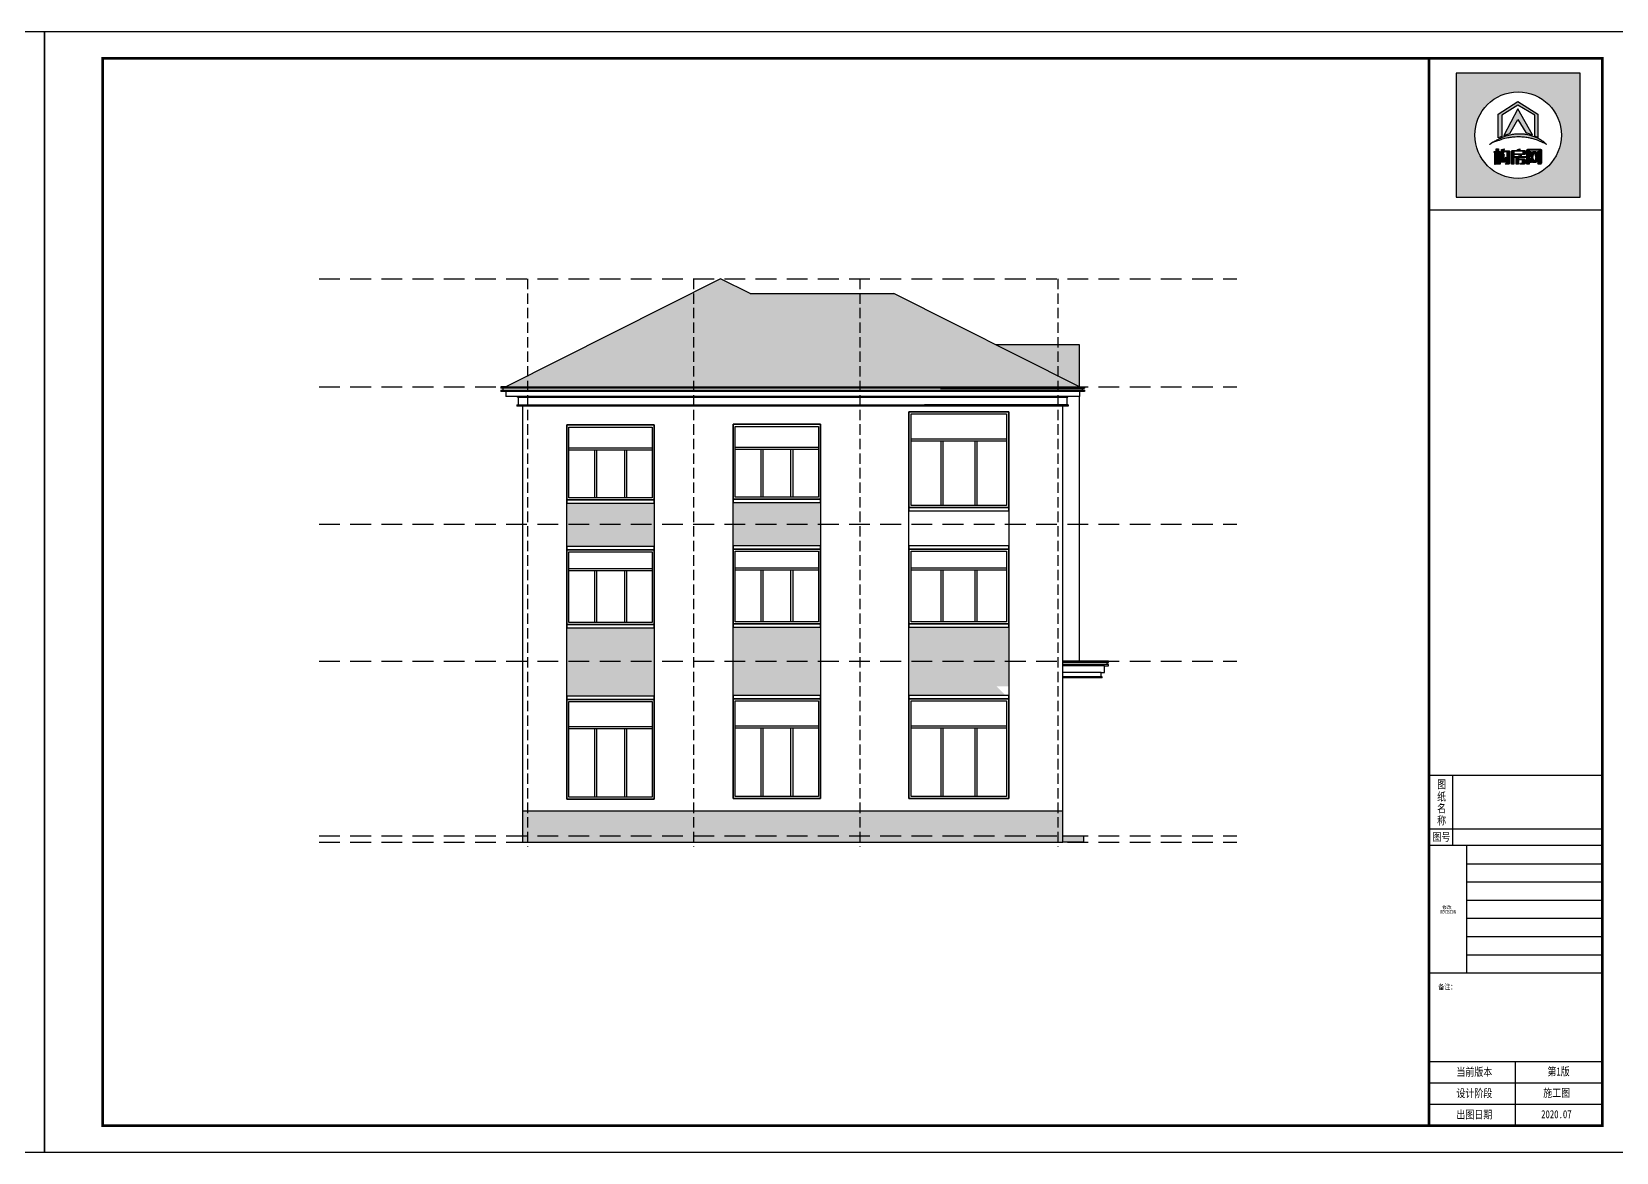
# Model space of a CAD drawing. Header units: millimetres. Extents: x -807114 to 146922, y -468455 to -61603.
# Drawn here: x -111581 to -73460, y -238672 to -211718 of the extents above; entities that cross this region are included whole.
import ezdxf
from ezdxf.enums import TextEntityAlignment as Align

# ---------------------------------------------------------------- set-up
doc = ezdxf.new("R2010")
doc.units = ezdxf.units.MM
doc.header["$LTSCALE"] = 1000
doc.linetypes.add('DASH', pattern=[0.35, 0.25, -0.1])
doc.linetypes.add('HIDDENX2', pattern=[0.75, 0.5, -0.25])
for name, color, linetype in [('PUB_TEXT', 3, 'Continuous'), ('PUB_TITLE', 4, 'Continuous'), ('建-轴', 1, 'Continuous')]:
    doc.layers.add(name, color=color, linetype=linetype)
doc.styles.add('ZDBOX', font='simsun.ttc', dxfattribs={"width": 0.7})
doc.styles.add('宋体', font='simsun.ttc', dxfattribs={"width": 0.8})

# ---------------------------------------------------------------- blocks, each defined once
blk = doc.blocks.new('sadasfafa')
h = blk.add_hatch(color=252)
h.dxf.hatch_style = 1
h.paths.add_polyline_path([(1853311, -2488040), (1853311, -2490368), (1855639, -2490368), (1855639, -2488040)])
h.paths.add_polyline_path([(1855286, -2489204, 1), (1853664, -2489204, 1)], flags=16)
edge = h.paths.add_edge_path(flags=0)
edge.add_spline(control_points=[(1853945, -2489376), (1853935, -2489385), (1854022, -2489327), (1854064, -2489324), (1854178, -2489280), (1854273, -2489257), (1854375, -2489242), (1854470, -2489236), (1854555, -2489239), (1854630, -2489250), (1854700, -2489259), (1854781, -2489280), (1854854, -2489303), (1854917, -2489335), (1854967, -2489354), (1854993, -2489368), (1855014, -2489382), (1854982, -2489354), (1854965, -2489332), (1854910, -2489297), (1854854, -2489260), (1854784, -2489234), (1854713, -2489206), (1854640, -2489189), (1854569, -2489179), (1854497, -2489176), (1854414, -2489178), (1854321, -2489198), (1854229, -2489222), (1854147, -2489257), (1854080, -2489292), (1854021, -2489325), (1853977, -2489352), (1853953, -2489369), (1853945, -2489376)], knot_values=[0, 0, 0, 0, 114.670179, 423.637006, 763.89867, 1083.683754, 1343.405239, 1688.07646, 1952.326814, 2113.699055, 2375.693807, 2595.188681, 2872.839541, 3068.155951, 3238.592156, 3348.056762, 3361.095167, 3431.805845, 3527.265261, 3733.200323, 3952.805082, 4160.23278, 4398.128766, 4650.488133, 4837.16968, 5050.428326, 5308.684497, 5588.159898, 5913.430939, 6163.12325, 6398.139207, 6601.625078, 6772.549769, 6871.149972, 6871.149972, 6871.149972, 6871.149972], degree=3, periodic=1)
h.paths.add_polyline_path([(1854530, -2489580), (1854534, -2489580), (1854534, -2489603), (1854618, -2489603), (1854618, -2489621), (1854481, -2489621), (1854481, -2489650), (1854589, -2489650), (1854599, -2489656), (1854606, -2489666), (1854606, -2489733), (1854600, -2489742), (1854590, -2489750), (1854506, -2489750), (1854514, -2489740), (1854518, -2489731), (1854552, -2489731), (1854558, -2489728), (1854560, -2489721), (1854560, -2489675), (1854558, -2489670), (1854553, -2489667), (1854481, -2489667), (1854481, -2489750), (1854436, -2489750), (1854436, -2489626), (1854433, -2489621), (1854406, -2489621), (1854406, -2489603), (1854488, -2489603), (1854488, -2489590)], flags=0)
h.paths.add_polyline_path([(1854486, -2489468), (1854506, -2489461), (1854506, -2489485), (1854510, -2489489), (1854601, -2489489), (1854609, -2489494), (1854615, -2489502), (1854615, -2489556), (1854607, -2489564), (1854599, -2489569), (1854401, -2489569), (1854394, -2489573), (1854394, -2489750), (1854349, -2489750), (1854349, -2489504), (1854355, -2489495), (1854367, -2489489), (1854462, -2489489), (1854462, -2489474)], flags=0)
h.paths.add_polyline_path([(1854394, -2489554), (1854394, -2489512), (1854404, -2489506), (1854562, -2489506), (1854570, -2489513), (1854570, -2489554)], flags=0)
h.paths.add_polyline_path([(1854214, -2489569), (1854203, -2489632), (1854193, -2489683), (1854194, -2489689), (1854218, -2489689), (1854220, -2489683), (1854214, -2489633), (1854254, -2489614), (1854263, -2489686), (1854263, -2489700), (1854255, -2489709), (1854159, -2489709), (1854150, -2489702), (1854148, -2489692), (1854173, -2489569)], flags=0)
h.paths.add_polyline_path([(1854187, -2489466), (1854213, -2489458), (1854207, -2489496), (1854296, -2489496), (1854305, -2489498), (1854312, -2489505), (1854314, -2489513), (1854314, -2489733), (1854310, -2489741), (1854301, -2489750), (1854231, -2489750), (1854238, -2489741), (1854243, -2489730), (1854261, -2489730), (1854268, -2489727), (1854270, -2489720), (1854270, -2489531), (1854270, -2489526), (1854267, -2489521), (1854260, -2489516), (1854202, -2489516), (1854201, -2489534), (1854196, -2489558), (1854150, -2489558), (1854159, -2489535), (1854165, -2489504), (1854167, -2489471)], flags=0)
h.paths.add_polyline_path([(1854140, -2489544), (1854140, -2489750), (1854114, -2489750), (1854114, -2489544)], flags=0)
h.paths.add_polyline_path([(1854056, -2489544), (1854053, -2489750), (1854031, -2489750), (1854031, -2489544)], flags=0)
h.paths.add_polyline_path([(1854107, -2489459), (1854107, -2489508), (1854139, -2489508), (1854139, -2489527), (1854107, -2489527), (1854107, -2489750), (1854062, -2489750), (1854062, -2489527), (1854029, -2489527), (1854029, -2489508), (1854062, -2489508), (1854062, -2489459)], flags=0)
h.paths.add_polyline_path([(1854209, -2489211), (1854471, -2488714), (1854743, -2489200), (1854618, -2489155), (1854470, -2488913), (1854318, -2489172)], flags=0)
h.paths.add_polyline_path([(1854102, -2488808), (1854470, -2488575), (1854848, -2488810), (1854848, -2489247), (1854790, -2489223), (1854790, -2488832), (1854471, -2488643), (1854168, -2488829), (1854168, -2489231), (1854102, -2489257)], flags=0)
h.paths.add_polyline_path([(1854685, -2489750), (1854641, -2489750), (1854641, -2489488), (1854641, -2489484), (1854646, -2489475), (1854656, -2489467), (1854898, -2489467), (1854907, -2489471), (1854916, -2489478), (1854916, -2489731), (1854908, -2489743), (1854902, -2489750), (1854847, -2489750), (1854858, -2489732), (1854866, -2489731), (1854869, -2489724), (1854869, -2489718), (1854867, -2489718), (1854836, -2489718), (1854826, -2489684), (1854814, -2489718), (1854746, -2489718), (1854736, -2489684), (1854722, -2489718), (1854689, -2489718), (1854689, -2489709), (1854691, -2489709), (1854720, -2489621), (1854685, -2489512)], flags=0)
h.paths.add_polyline_path([(1854779, -2489518), (1854809, -2489621), (1854781, -2489709), (1854777, -2489709), (1854750, -2489621), (1854775, -2489518)], flags=0)
h = blk.add_hatch(color=7)
h.dxf.hatch_style = 1
h.paths.add_polyline_path([(1854102, -2489257), (1854168, -2489231), (1854168, -2488829), (1854471, -2488643), (1854790, -2488832), (1854790, -2489223), (1854848, -2489247), (1854848, -2488810), (1854470, -2488575), (1854102, -2488808)])
h = blk.add_hatch(color=7)
h.dxf.hatch_style = 1
h.paths.add_polyline_path([(1854318, -2489172), (1854470, -2488913), (1854618, -2489155), (1854743, -2489200), (1854471, -2488714), (1854209, -2489211)])
h = blk.add_hatch(color=7)
h.dxf.hatch_style = 1
edge = h.paths.add_edge_path()
edge.add_spline(control_points=[(1853945, -2489376), (1853953, -2489369), (1853977, -2489352), (1854021, -2489325), (1854080, -2489292), (1854147, -2489257), (1854229, -2489222), (1854321, -2489198), (1854414, -2489178), (1854497, -2489176), (1854569, -2489179), (1854640, -2489189), (1854713, -2489206), (1854784, -2489234), (1854854, -2489260), (1854910, -2489297), (1854965, -2489332), (1854982, -2489354), (1855014, -2489382), (1854993, -2489368), (1854967, -2489354), (1854917, -2489335), (1854854, -2489303), (1854781, -2489280), (1854700, -2489259), (1854630, -2489250), (1854555, -2489239), (1854470, -2489236), (1854375, -2489242), (1854273, -2489257), (1854178, -2489280), (1854064, -2489324), (1854022, -2489327), (1853935, -2489385), (1853945, -2489376)], knot_values=[0, 0, 0, 0, 98.600203, 269.524894, 473.010766, 708.026723, 957.719033, 1282.990074, 1562.465475, 1820.721647, 2033.980292, 2220.661839, 2473.021206, 2710.917192, 2918.34489, 3137.949649, 3343.884711, 3439.344127, 3510.054805, 3523.09321, 3632.557816, 3802.994021, 3998.310431, 4275.961291, 4495.456165, 4757.450917, 4918.823158, 5183.073513, 5527.744733, 5787.466218, 6107.251302, 6447.512966, 6756.479793, 6871.149972, 6871.149972, 6871.149972, 6871.149972], degree=3, periodic=1)
h = blk.add_hatch(color=7)
h.dxf.hatch_style = 1
h.paths.add_polyline_path([(1854062, -2489459), (1854062, -2489508), (1854029, -2489508), (1854029, -2489527), (1854062, -2489527), (1854062, -2489750), (1854107, -2489750), (1854107, -2489527), (1854139, -2489527), (1854139, -2489508), (1854107, -2489508), (1854107, -2489459)])
h = blk.add_hatch(color=7)
h.dxf.hatch_style = 1
h.paths.add_polyline_path([(1854031, -2489544), (1854031, -2489750), (1854053, -2489750), (1854056, -2489544)])
h = blk.add_hatch(color=7)
h.dxf.hatch_style = 1
h.paths.add_polyline_path([(1854114, -2489544), (1854114, -2489750), (1854140, -2489750), (1854140, -2489544)])
h = blk.add_hatch(color=7)
h.dxf.hatch_style = 1
h.paths.add_polyline_path([(1854167, -2489471), (1854165, -2489504), (1854159, -2489535), (1854150, -2489558), (1854196, -2489558), (1854201, -2489534), (1854202, -2489516), (1854260, -2489516), (1854267, -2489521), (1854270, -2489526), (1854270, -2489531), (1854270, -2489720), (1854268, -2489727), (1854261, -2489730), (1854243, -2489730), (1854238, -2489741), (1854231, -2489750), (1854301, -2489750), (1854310, -2489741), (1854314, -2489733), (1854314, -2489513), (1854312, -2489505), (1854305, -2489498), (1854296, -2489496), (1854207, -2489496), (1854213, -2489458), (1854187, -2489466)])
h = blk.add_hatch(color=7)
h.dxf.hatch_style = 1
h.paths.add_polyline_path([(1854462, -2489474), (1854462, -2489489), (1854367, -2489489), (1854355, -2489495), (1854349, -2489504), (1854349, -2489750), (1854394, -2489750), (1854394, -2489573), (1854401, -2489569), (1854599, -2489569), (1854607, -2489564), (1854615, -2489556), (1854615, -2489502), (1854609, -2489494), (1854601, -2489489), (1854510, -2489489), (1854506, -2489485), (1854506, -2489461), (1854486, -2489468)])
h.paths.add_polyline_path([(1854394, -2489554), (1854394, -2489512), (1854404, -2489506), (1854562, -2489506), (1854570, -2489513), (1854570, -2489554)], flags=16)
h = blk.add_hatch(color=7)
h.dxf.hatch_style = 1
h.paths.add_polyline_path([(1854685, -2489512), (1854685, -2489493), (1854693, -2489483), (1854862, -2489483), (1854869, -2489491), (1854869, -2489724), (1854866, -2489731), (1854858, -2489732), (1854847, -2489750), (1854902, -2489750), (1854908, -2489743), (1854916, -2489731), (1854916, -2489478), (1854907, -2489471), (1854898, -2489467), (1854656, -2489467), (1854646, -2489475), (1854641, -2489484), (1854641, -2489488), (1854641, -2489750), (1854685, -2489750)])
h = blk.add_hatch(color=7)
h.dxf.hatch_style = 1
h.paths.add_polyline_path([(1854866, -2489709), (1854840, -2489621), (1854866, -2489512), (1854836, -2489512), (1854824, -2489558), (1854808, -2489512), (1854745, -2489512), (1854734, -2489557), (1854719, -2489512), (1854689, -2489512), (1854720, -2489621), (1854691, -2489709), (1854689, -2489709), (1854689, -2489710), (1854689, -2489718), (1854722, -2489718), (1854736, -2489684), (1854746, -2489718), (1854814, -2489718), (1854826, -2489684), (1854836, -2489718), (1854867, -2489718), (1854867, -2489709)])
h.paths.add_polyline_path([(1854779, -2489518), (1854809, -2489621), (1854781, -2489709), (1854777, -2489709), (1854750, -2489621), (1854775, -2489518)], flags=16)
h = blk.add_hatch(color=7)
h.dxf.hatch_style = 1
h.paths.add_polyline_path([(1854173, -2489569), (1854148, -2489692), (1854150, -2489702), (1854159, -2489709), (1854255, -2489709), (1854263, -2489700), (1854263, -2489686), (1854254, -2489614), (1854214, -2489633), (1854220, -2489683), (1854218, -2489689), (1854194, -2489689), (1854193, -2489683), (1854203, -2489632), (1854214, -2489569)])
h = blk.add_hatch(color=7)
h.dxf.hatch_style = 1
h.paths.add_polyline_path([(1854488, -2489590), (1854488, -2489603), (1854406, -2489603), (1854406, -2489621), (1854433, -2489621), (1854436, -2489626), (1854436, -2489750), (1854481, -2489750), (1854481, -2489667), (1854553, -2489667), (1854558, -2489670), (1854560, -2489675), (1854560, -2489721), (1854558, -2489728), (1854552, -2489731), (1854518, -2489731), (1854514, -2489740), (1854506, -2489750), (1854590, -2489750), (1854600, -2489742), (1854606, -2489733), (1854606, -2489666), (1854599, -2489656), (1854589, -2489650), (1854481, -2489650), (1854481, -2489621), (1854618, -2489621), (1854618, -2489603), (1854534, -2489603), (1854534, -2489580), (1854530, -2489580)])
for points in [[(1855639, -2488040), (1853311, -2488040), (1853311, -2490368), (1855639, -2490368)], [(1854102, -2489257), (1854102, -2488808), (1854470, -2488575), (1854848, -2488810), (1854848, -2489247), (1854790, -2489223), (1854790, -2488832), (1854471, -2488643), (1854168, -2488829), (1854168, -2489231)], [(1854209, -2489211), (1854318, -2489172), (1854470, -2488913), (1854618, -2489155), (1854743, -2489200), (1854471, -2488714)], [(1854062, -2489459), (1854107, -2489459), (1854107, -2489508), (1854139, -2489508), (1854139, -2489527), (1854107, -2489527), (1854107, -2489750), (1854062, -2489750), (1854062, -2489527), (1854029, -2489527), (1854029, -2489508), (1854062, -2489508)], [(1854056, -2489544), (1854031, -2489544), (1854031, -2489750), (1854053, -2489750)], [(1854114, -2489544), (1854140, -2489544), (1854140, -2489750), (1854114, -2489750)], [(1854462, -2489474), (1854486, -2489468), (1854506, -2489461), (1854506, -2489485), (1854510, -2489489), (1854601, -2489489), (1854609, -2489494), (1854615, -2489502), (1854615, -2489556), (1854607, -2489564), (1854599, -2489569), (1854401, -2489569), (1854394, -2489573), (1854394, -2489750), (1854349, -2489750), (1854349, -2489504), (1854355, -2489495), (1854367, -2489489), (1854462, -2489489)], [(1854394, -2489554), (1854570, -2489554), (1854570, -2489513), (1854562, -2489506), (1854404, -2489506), (1854394, -2489512)], [(1854641, -2489750), (1854641, -2489488), (1854641, -2489484), (1854646, -2489475), (1854656, -2489467), (1854898, -2489467), (1854907, -2489471), (1854916, -2489478), (1854916, -2489731), (1854908, -2489743), (1854902, -2489750), (1854847, -2489750), (1854858, -2489732), (1854866, -2489731), (1854869, -2489724), (1854869, -2489491), (1854862, -2489483), (1854693, -2489483), (1854685, -2489493), (1854685, -2489750)], [(1854775, -2489518), (1854779, -2489518), (1854809, -2489621), (1854781, -2489709), (1854777, -2489709), (1854750, -2489621)], [(1854488, -2489590), (1854530, -2489580), (1854534, -2489580), (1854534, -2489603), (1854618, -2489603), (1854618, -2489621), (1854481, -2489621), (1854481, -2489650), (1854589, -2489650), (1854599, -2489656), (1854606, -2489666), (1854606, -2489733), (1854600, -2489742), (1854590, -2489750), (1854506, -2489750), (1854514, -2489740), (1854518, -2489731), (1854552, -2489731), (1854558, -2489728), (1854560, -2489721), (1854560, -2489675), (1854558, -2489670), (1854553, -2489667), (1854481, -2489667), (1854481, -2489750), (1854436, -2489750), (1854436, -2489626), (1854433, -2489621), (1854406, -2489621), (1854406, -2489603), (1854488, -2489603)]]:
    blk.add_lwpolyline(points, close=True)
for points in [[(1854167, -2489471), (1854187, -2489466), (1854213, -2489458), (1854207, -2489496), (1854296, -2489496), (1854305, -2489498), (1854312, -2489505), (1854314, -2489513), (1854314, -2489733), (1854310, -2489741), (1854301, -2489750), (1854231, -2489750), (1854238, -2489741), (1854243, -2489730), (1854261, -2489730), (1854268, -2489727), (1854270, -2489720), (1854270, -2489531), (1854270, -2489526), (1854267, -2489521), (1854260, -2489516), (1854202, -2489516), (1854201, -2489534), (1854196, -2489558), (1854150, -2489558), (1854150, -2489558), (1854159, -2489535), (1854165, -2489504), (1854167, -2489471)], [(1854866, -2489709), (1854866, -2489709), (1854867, -2489709), (1854867, -2489718), (1854836, -2489718), (1854826, -2489684), (1854814, -2489718), (1854746, -2489718), (1854736, -2489684), (1854722, -2489718), (1854689, -2489718), (1854689, -2489710), (1854689, -2489709), (1854691, -2489709), (1854720, -2489621), (1854689, -2489512)], [(1854173, -2489569), (1854214, -2489569), (1854203, -2489632), (1854193, -2489683), (1854194, -2489689), (1854218, -2489689), (1854220, -2489683), (1854214, -2489633), (1854254, -2489614), (1854263, -2489686), (1854263, -2489700), (1854255, -2489709), (1854159, -2489709), (1854150, -2489702), (1854148, -2489692), (1854173, -2489569)]]:
    blk.add_lwpolyline(points)
at = {"color": 7}
blk.add_lwpolyline([(1854689, -2489512), (1854719, -2489512), (1854734, -2489557), (1854745, -2489512), (1854808, -2489512), (1854824, -2489558), (1854836, -2489512), (1854866, -2489512), (1854840, -2489621), (1854866, -2489709)], dxfattribs=at)
blk.add_circle((1854475, -2489204), 811)
at = {"start_tangent": (-0.74079, -0.671736), "end_tangent": (-0.74079, -0.671736)}
blk.add_spline([(1853945, -2489376), (1853977, -2489357), (1854071, -2489318), (1854178, -2489282), (1854280, -2489257), (1854365, -2489245), (1854479, -2489238), (1854566, -2489241), (1854619, -2489248), (1854704, -2489261), (1854775, -2489279), (1854861, -2489308), (1854920, -2489335), (1854972, -2489357), (1855003, -2489375), (1855007, -2489377), (1854990, -2489361), (1854968, -2489339), (1854913, -2489299), (1854851, -2489261), (1854787, -2489235), (1854714, -2489208), (1854633, -2489189), (1854572, -2489180), (1854501, -2489177), (1854416, -2489181), (1854326, -2489198), (1854222, -2489227), (1854146, -2489259), (1854077, -2489294), (1854019, -2489327), (1853971, -2489357), (1853945, -2489376)], degree=3, dxfattribs=at)

msp = doc.modelspace()

# ---------------------------------------------------------------- hatches: boundary and pattern name
h = msp.add_hatch()
h.set_pattern_fill('弯瓦屋面', color=20, scale=120)
h.set_pattern_definition([(0, (0, 0), (240, 240), [48, -192]), (45, (96, 24), (3e-14, 240), [67.88225, -271.529]), (90, (144, 72), (-240, 240), [240]), (135, (192, 24), (-240, 3e-14), [67.88225, -271.529]), (26.56505, (48, 0), (240, 2e-07), [53.664, -482.99231]), (333.43495, (192, 24), (240, -2e-07), [53.664, -482.99231])])
h.paths.add_polyline_path([(-171801.3, -218019), (-176261.3, -220261.8), (-171381.3, -220261.8), (-169361.3, -220261.8)])
h.paths.add_polyline_path([(-169361.3, -220261.8), (-167341.3, -220261.8), (-162461.3, -220261.8), (-167631.5, -217661.8), (-171091.3, -217661.9), (-171801.3, -218019)])
h.paths.add_polyline_path([(-136681.3, -219246), (-138701.2, -219246), (-138701.2, -220261.8)])
h.paths.add_polyline_path([(-138701.2, -220261.8), (-135361.2, -220261.8), (-135241.2, -220261.8), (-130781.2, -218018.9), (-134241.2, -218018.9), (-136681.3, -219246)])
h.paths.add_polyline_path([(-135241.2, -220261.8), (-124901.2, -220261.8), (-130071.2, -217661.8), (-130781.2, -218018.9)])
h.paths.add_polyline_path([(-90836.6, -218018.9), (-94296.6, -218018.9), (-95006.6, -217661.8), (-100176.6, -220261.8), (-86376.6, -220261.8), (-88396.6, -219246)])
h.paths.add_polyline_path([(-86376.6, -220261.8), (-86376.6, -219246), (-88396.6, -219246)])
h = msp.add_hatch()
h.set_pattern_fill('AR-SAND', color=43, scale=26)
h.set_pattern_definition([(37.5, (0, 0), (-2.080041, 63.623721), [0, -50.1904, 0, -56.134, 0, -53.6575]), (7.5, (0, 0), (58.438027, 93.187263), [0, -27.0764, 0, -45.2374, 0, -17.3355]), (-32.5, (-40.615, 0), (102.829008, 0.186834), [0, -16.51, 0, -59.436, 0, -77.597]), (-42.5, (-40.615, 0), (99.26234, 28.980812), [0, -8.255, 0, -38.9636, 0, -44.577])])
h.paths.add_polyline_path([(-213676.1, -227681.8), (-210676.1, -227681.8), (-210676.1, -226041.8), (-213676.1, -226041.8)])
h.paths.add_polyline_path([(-213676.1, -227761.8), (-210676.1, -227761.8), (-210676.1, -227681.8), (-213676.1, -227681.8)])
h.paths.add_polyline_path([(-213676.1, -226041.8), (-210676.1, -226041.8), (-210676.1, -225961.8), (-213676.1, -225961.8)])
h.paths.add_polyline_path([(-213676.1, -224161.8), (-210676.1, -224161.8), (-210676.1, -224081.8), (-213676.1, -224081.8)])
h.paths.add_polyline_path([(-205796.1, -227681.8), (-202796.1, -227681.8), (-202796.1, -226041.8), (-205796.1, -226041.8)])
h.paths.add_polyline_path([(-205796.1, -227761.8), (-202796.1, -227761.8), (-202796.1, -227681.8), (-205796.1, -227681.8)])
h.paths.add_polyline_path([(-205796.1, -226041.8), (-202796.1, -226041.8), (-202796.1, -225961.8), (-205796.1, -225961.8)])
h.paths.add_polyline_path([(-170111.3, -227761.8), (-168611.3, -227761.8), (-168611.3, -227681.8), (-170111.3, -227681.8)])
h.paths.add_polyline_path([(-170111.3, -227681.8), (-168611.3, -227681.8), (-168611.3, -226861.8), (-170111.3, -226861.8)])
h.paths.add_polyline_path([(-170111.3, -226861.8), (-168611.3, -226861.8), (-168611.3, -226041.8), (-170111.3, -226041.8)])
h.paths.add_polyline_path([(-170111.3, -226041.8), (-168611.3, -226041.8), (-168611.3, -225961.8), (-170111.3, -225961.8)])
h.paths.add_polyline_path([(-166471.3, -226861.8), (-164371.3, -226861.8), (-164371.3, -226041.8), (-166471.3, -226041.8)])
h.paths.add_polyline_path([(-166471.3, -227681.8), (-164371.3, -227681.8), (-164371.3, -226861.8), (-166471.3, -226861.8)])
h.paths.add_polyline_path([(-166471.3, -227761.8), (-164371.3, -227761.8), (-164371.3, -227681.8), (-166471.3, -227681.8)])
h.paths.add_polyline_path([(-166471.3, -226041.8), (-164371.3, -226041.8), (-164371.3, -225961.8), (-166471.3, -225961.8)])
h.paths.add_polyline_path([(-170111.3, -224081.8), (-168611.3, -224081.8), (-168611.3, -223561.8), (-170111.3, -223561.8)])
h.paths.add_polyline_path([(-170111.3, -223561.8), (-168611.3, -223561.8), (-168611.3, -223041.8), (-170111.3, -223041.8)])
h.paths.add_polyline_path([(-170111.3, -222961.8), (-170111.3, -223041.8), (-168611.3, -223041.8), (-168611.3, -222961.8)])
h.paths.add_polyline_path([(-170111.3, -224161.8), (-168611.3, -224161.8), (-168611.3, -224081.8), (-170111.3, -224081.8)])
h.paths.add_polyline_path([(-166471.3, -224081.8), (-164371.3, -224081.8), (-164371.3, -223561.8), (-166471.3, -223561.8)])
h.paths.add_polyline_path([(-166471.3, -223561.8), (-164371.3, -223561.8), (-164371.3, -223041.8), (-166471.3, -223041.8)])
h.paths.add_polyline_path([(-166471.3, -222961.8), (-166471.3, -223041.8), (-164371.3, -223041.8), (-164371.3, -222961.8)])
h.paths.add_polyline_path([(-166471.3, -224161.8), (-164371.3, -224161.8), (-164371.3, -224081.8), (-166471.3, -224081.8)])
h.paths.add_polyline_path([(-175861.3, -230461.8), (-175861.3, -231211.8), (-162861.3, -231211.8), (-162861.3, -230461.8)])
h.paths.add_polyline_path([(-173271.3, -226711.8), (-173871.3, -226711.8), (-173921.3, -226711.8), (-174471.3, -226711.8), (-174521.3, -226711.8), (-175071.3, -226711.8), (-175121.3, -226711.8), (-175461.3, -226711.8), (-175461.3, -226861.8), (-173221.3, -226861.8), (-173221.3, -226711.8)])
h.paths.add_polyline_path([(-138301.2, -230461.8), (-138301.2, -231211.8), (-137391.2, -231211.8), (-137391.2, -230461.8)])
h.paths.add_polyline_path([(-129641.2, -230461.8), (-129641.2, -231061.8), (-129641.2, -231211.8), (-125301.2, -231211.8), (-125301.2, -230461.8)])
h.paths.add_polyline_path([(-137391.2, -227681.8), (-135291.2, -227681.8), (-135291.2, -226041.8), (-137391.2, -226041.8)])
h.paths.add_polyline_path([(-137391.2, -226041.8), (-135291.2, -226041.8), (-135291.2, -225961.8), (-137391.2, -225961.8)])
h.paths.add_polyline_path([(-137391.2, -227761.8), (-135291.2, -227761.8), (-135291.2, -227681.8), (-137391.2, -227681.8)])
h.paths.add_polyline_path([(-99776.6, -230461.8), (-99776.6, -231211.8), (-86776.6, -231211.8), (-86776.6, -231061.8), (-86776.6, -230461.8)])
h.paths.add_polyline_path([(-137391.2, -231061.8), (-135291.2, -231061.8), (-135291.2, -230461.8), (-137391.2, -230461.8)])
h.paths.add_polyline_path([(-137391.2, -231211.8), (-135291.2, -231211.8), (-135291.2, -231061.8), (-137391.2, -231061.8)])
h.paths.add_polyline_path([(-90476.6, -227681.8), (-88156.6, -227681.8), (-88376.6, -227461.8), (-88076.6, -227461.8), (-88076.6, -226861.8), (-90476.6, -226861.8)])
h.paths.add_polyline_path([(-90476.6, -226861.8), (-88076.6, -226861.8), (-88076.6, -226041.8), (-90476.6, -226041.8)])
h.paths.add_polyline_path([(-94706.6, -226861.8), (-92606.6, -226861.8), (-92606.6, -226041.8), (-94706.6, -226041.8)])
h.paths.add_polyline_path([(-94706.6, -227681.8), (-92606.6, -227681.8), (-92606.6, -226861.8), (-94706.6, -226861.8)])
h.paths.add_polyline_path([(-94706.6, -224081.8), (-92606.6, -224081.8), (-92606.6, -223561.8), (-94706.6, -223561.8)])
h.paths.add_polyline_path([(-94706.6, -223561.8), (-92606.6, -223561.8), (-92606.6, -223041.8), (-94706.6, -223041.8)])
h.paths.add_polyline_path([(-98706.6, -223561.8), (-96606.6, -223561.8), (-96606.6, -223057.6), (-98706.6, -223057.6)])
h.paths.add_polyline_path([(-98706.6, -224097.6), (-96606.6, -224097.6), (-96606.6, -223561.8), (-98706.6, -223561.8)])
h.paths.add_polyline_path([(-98706.6, -226861.8), (-96606.6, -226861.8), (-96606.6, -226057.6), (-98706.6, -226057.6)])
h.paths.add_polyline_path([(-98706.6, -227697.6), (-96606.6, -227697.6), (-96606.6, -226861.8), (-98706.6, -226861.8)])
h.paths.add_polyline_path([(-201856.1, -231061.8), (-201736.1, -231061.8), (-201736.1, -230461.8), (-201856.1, -230461.8)])
h.paths.add_polyline_path([(-201856.1, -231211.8), (-201736.1, -231211.8), (-201736.1, -231061.8), (-201856.1, -231061.8)])
h.paths.add_polyline_path([(-206736.1, -230461.8), (-206736.1, -231061.8), (-201856.1, -231061.8), (-201856.1, -230461.8), (-202442.7, -230461.8), (-202796.1, -230461.8), (-204259.1, -230461.8), (-205796.1, -230461.8)])
h.paths.add_polyline_path([(-201856.1, -231061.8), (-206736.1, -231061.8), (-206736.1, -231211.8), (-201856.1, -231211.8)])
h.paths.add_polyline_path([(-207006.1, -231211.8), (-206736.1, -231211.8), (-206736.1, -231061.8), (-207006.1, -231061.8)])
h.paths.add_polyline_path([(-207006.1, -230461.8), (-207006.1, -231061.8), (-206736.1, -231061.8), (-206736.1, -230461.8)])
h.paths.add_polyline_path([(-209736.1, -231061.8), (-209466.1, -231061.8), (-209466.1, -230461.8), (-209736.1, -230461.8)])
h.paths.add_polyline_path([(-209736.1, -231211.8), (-209466.1, -231211.8), (-209466.1, -231061.8), (-209736.1, -231061.8)])
h.paths.add_polyline_path([(-209736.1, -231061.8), (-214616.1, -231061.8), (-214616.1, -231211.8), (-209736.1, -231211.8)])
h.paths.add_polyline_path([(-214616.1, -230461.8), (-214616.1, -231061.8), (-209736.1, -231061.8), (-209736.1, -230461.8), (-210676.1, -230461.8), (-213676.1, -230461.8)])
h.paths.add_polyline_path([(-214736.1, -230461.8), (-214736.1, -231061.8), (-214616.1, -231061.8), (-214616.1, -230461.8)])
h.paths.add_polyline_path([(-214736.1, -231211.8), (-214616.1, -231211.8), (-214616.1, -231061.8), (-214736.1, -231061.8)])
h.paths.add_polyline_path([(-131921.2, -231061.8), (-130841.2, -231061.8), (-130841.2, -230461.8), (-131921.2, -230461.8)])
h.paths.add_polyline_path([(-131921.2, -231211.8), (-130841.2, -231211.8), (-130841.2, -231061.8), (-131921.2, -231061.8)])
h.paths.add_polyline_path([(-131921.2, -231211.8), (-131921.2, -231061.8), (-134721.2, -231061.8), (-134721.2, -231211.8)])
h.paths.add_polyline_path([(-134721.2, -231061.8), (-131921.2, -231061.8), (-131921.2, -230461.8), (-134721.2, -230461.8)])
h.paths.add_polyline_path([(-134721.2, -230461.8), (-135291.2, -230461.8), (-135291.2, -231061.8), (-134721.2, -231061.8)])
h.paths.add_polyline_path([(-135291.2, -231211.8), (-134721.2, -231211.8), (-134721.2, -231061.8), (-135291.2, -231061.8)])
h = msp.add_hatch()
h.set_pattern_fill('AR-SAND', color=253, scale=12)
h.set_pattern_definition([(37.5, (0, 0), (-0.9600188, 29.3647942), [0, -23.1648, 0, -25.908, 0, -24.765]), (7.5, (0, 0), (26.971397, 43.009506), [0, -12.4968, 0, -20.8788, 0, -8.001]), (-32.5, (-18.745, 0), (47.4595422, 0.086231), [0, -7.62, 0, -27.432, 0, -35.814]), (-42.5, (-18.745, 0), (45.813387, 13.3757594), [0, -3.81, 0, -17.9832, 0, -20.574])])
h.paths.add_polyline_path([(-207056.1, -231061.8), (-207236.1, -231061.8), (-207286.1, -231061.8), (-207336.1, -231061.8), (-207416.1, -231061.8), (-208236.1, -231061.8), (-209056.1, -231061.8), (-209136.1, -231061.8), (-209186.1, -231061.8), (-209236.1, -231061.8), (-209416.1, -231061.8), (-209416.1, -231211.8), (-207056.1, -231211.8)])
h.paths.add_polyline_path([(-129641.2, -231211.8), (-129641.2, -231061.8), (-130841.2, -231061.8), (-130841.2, -231211.8)])
h.paths.add_polyline_path([(-201736.1, -231211.8), (-201336.1, -231211.8), (-201336.1, -231061.8), (-201736.1, -231061.8)])
h.paths.add_polyline_path([(-175861.3, -231061.8), (-176261.3, -231061.8), (-176261.3, -231211.8), (-175861.3, -231211.8)])
h.paths.add_polyline_path([(-138801.2, -231061.8), (-138801.2, -231211.8), (-138301.2, -231211.8), (-138301.2, -231061.8)])
h.paths.add_polyline_path([(-86776.6, -231061.8), (-86776.6, -231211.8), (-86276.6, -231211.8), (-86276.6, -231061.8)])

# ---------------------------------------------------------------- linework, layer by layer
at = {"color": 252, "linetype": 'HIDDENX2'}
for p, q in [((-104666.3, -217661.8), (-82587.1, -217661.8)), ((-104666.3, -220261.8), (-82587.1, -220261.8)), ((-104666.3, -223561.8), (-82587.1, -223561.8)), ((-104666.3, -226861.8), (-82587.1, -226861.8)), ((-104666.3, -231061.8), (-82587.1, -231061.8)), ((-104666.3, -231211.8), (-82587.1, -231211.8))]:
    msp.add_line(p, q, dxfattribs=at)
for p, q in [((-95006.6, -217661.8), (-100176.6, -220261.8)), ((-94296.6, -218018.9), (-95006.6, -217661.8)), ((-94296.6, -218018.9), (-90836.6, -218018.9)), ((-86376.6, -220261.8), (-90836.6, -218018.9)), ((-86376.6, -219246), (-88396.6, -219246)), ((-86376.6, -220261.8), (-86376.6, -219246)), ((-100176.6, -220261.8), (-100296.6, -220261.8)), ((-100296.6, -220261.8), (-100296.6, -220291.8)), ((-89716.6, -220291.8), (-100296.6, -220291.8)), ((-100246.6, -220291.8), (-100246.6, -220341.8)), ((-100176.6, -220261.8), (-86376.6, -220261.8)), ((-89716.6, -220291.8), (-86256.6, -220291.8)), ((-86376.6, -220261.8), (-86256.6, -220261.8)), ((-86306.6, -220291.8), (-86306.6, -220341.8)), ((-86256.6, -220261.8), (-86256.6, -220291.8)), ((-100296.6, -220341.8), (-100296.6, -220371.8)), ((-100296.6, -220341.8), (-89716.6, -220341.8)), ((-89716.6, -220371.8), (-100296.6, -220371.8)), ((-100176.6, -220371.8), (-100176.6, -220491.8)), ((-89836.6, -220491.8), (-100176.6, -220491.8)), ((-99906.6, -220691.8), (-99906.6, -220721.8)), ((-99906.6, -220691.8), (-90106.6, -220691.8)), ((-90106.6, -220721.8), (-99906.6, -220721.8)), ((-99896.6, -220511.8), (-99896.6, -220491.8)), ((-99896.6, -220511.8), (-90116.6, -220511.8)), ((-99876.6, -220511.8), (-99876.6, -220691.8)), ((-99776.6, -220721.8), (-99776.6, -231211.8)), ((-90116.6, -220511.8), (-86656.6, -220511.8)), ((-86646.6, -220691.8), (-90106.6, -220691.8)), ((-86646.6, -220721.8), (-90106.6, -220721.8)), ((-86376.6, -220491.8), (-89836.6, -220491.8)), ((-86256.6, -220341.8), (-89716.6, -220341.8)), ((-86256.6, -220371.8), (-89716.6, -220371.8)), ((-86776.6, -231211.8), (-86776.6, -220721.8)), ((-86676.6, -220511.8), (-86676.6, -220691.8)), ((-86656.6, -220511.8), (-86656.6, -220491.8)), ((-86646.6, -220691.8), (-86646.6, -220721.8)), ((-86376.6, -220371.8), (-86376.6, -220491.8)), ((-86376.6, -226861.8), (-86376.6, -220491.8)), ((-86256.6, -220341.8), (-86256.6, -220371.8)), ((-88076.6, -220861.8), (-90476.6, -220861.8)), ((-90476.6, -220861.8), (-90476.6, -223241.8)), ((-88076.6, -223241.8), (-88076.6, -220861.8)), ((-96606.6, -221177.6), (-98706.6, -221177.6)), ((-98706.6, -221177.6), (-98706.6, -223057.6)), ((-96606.6, -223057.6), (-96606.6, -221177.6)), ((-92606.6, -221161.8), (-94706.6, -221161.8)), ((-94706.6, -221161.8), (-94706.6, -223041.8)), ((-92606.6, -223041.8), (-92606.6, -221161.8)), ((-98706.6, -222977.6), (-96606.6, -222977.6)), ((-94706.6, -222961.8), (-92606.6, -222961.8)), ((-98706.6, -223057.6), (-96606.6, -223057.6)), ((-94706.6, -223041.8), (-92606.6, -223041.8)), ((-90476.6, -223161.8), (-88076.6, -223161.8)), ((-90476.6, -223241.8), (-88076.6, -223241.8)), ((-96606.6, -224097.6), (-98706.6, -224097.6)), ((-98706.6, -224097.6), (-98706.6, -226057.6)), ((-96606.6, -226057.6), (-96606.6, -224097.6)), ((-92606.6, -224081.8), (-94706.6, -224081.8)), ((-94706.6, -224081.8), (-94706.6, -226041.8)), ((-92606.6, -226041.8), (-92606.6, -224081.8)), ((-88076.6, -224081.8), (-90476.6, -224081.8)), ((-90476.6, -224081.8), (-90476.6, -226041.8)), ((-88076.6, -226041.8), (-88076.6, -224081.8)), ((-96606.6, -224177.6), (-98706.6, -224177.6)), ((-92606.6, -224161.8), (-94706.6, -224161.8)), ((-88076.6, -224161.8), (-90476.6, -224161.8)), ((-98706.6, -225977.6), (-96606.6, -225977.6)), ((-98706.6, -226057.6), (-96606.6, -226057.6)), ((-94706.6, -225961.8), (-92606.6, -225961.8)), ((-94706.6, -226041.8), (-92606.6, -226041.8)), ((-90476.6, -225961.8), (-88076.6, -225961.8)), ((-90476.6, -226041.8), (-88076.6, -226041.8)), ((-86376.6, -226861.8), (-86776.6, -226861.8)), ((-85776.2, -226971.8), (-86776.6, -226971.8)), ((-85676.2, -226861.8), (-86376.6, -226861.8)), ((-85856.2, -227231.8), (-85856.2, -227131.8)), ((-85856.2, -227131.8), (-85776.2, -227131.8)), ((-85776.2, -227131.8), (-85776.2, -226971.8)), ((-85776.2, -226971.8), (-85676.2, -226971.8)), ((-85706.2, -226941.8), (-85706.2, -226891.8)), ((-85706.2, -226891.8), (-85676.2, -226891.8)), ((-85676.2, -226941.8), (-85706.2, -226941.8)), ((-85676.2, -226891.8), (-85676.2, -226861.8)), ((-85676.2, -226971.8), (-85676.2, -226941.8)), ((-85826.2, -227261.8), (-86776.6, -227261.8)), ((-85826.2, -227231.8), (-85856.2, -227231.8)), ((-85826.2, -227261.8), (-85826.2, -227231.8)), ((-96606.6, -227697.6), (-98706.6, -227697.6)), ((-98706.6, -227697.6), (-98706.6, -230177.6)), ((-96606.6, -227777.6), (-98706.6, -227777.6)), ((-96606.6, -230177.6), (-96606.6, -227697.6)), ((-92606.6, -227681.8), (-94706.6, -227681.8)), ((-94706.6, -227681.8), (-94706.6, -230161.8)), ((-92606.6, -227761.8), (-94706.6, -227761.8)), ((-92606.6, -230161.8), (-92606.6, -227681.8)), ((-88076.6, -227681.8), (-90476.6, -227681.8)), ((-90476.6, -227681.8), (-90476.6, -230161.8)), ((-88076.6, -227761.8), (-90476.6, -227761.8)), ((-88076.6, -230161.8), (-88076.6, -227681.8)), ((-77390.6, -231291.8), (-77390.6, -229607.2)), ((-98706.6, -230177.6), (-96606.6, -230177.6)), ((-94706.6, -230161.8), (-92606.6, -230161.8)), ((-90476.6, -230161.8), (-88076.6, -230161.8)), ((-99776.6, -230461.8), (-86776.6, -230461.8)), ((-77968.2, -230890.7), (-73796.7, -230890.7)), ((-99776.6, -231211.8), (-86776.6, -231211.8)), ((-86776.6, -231061.8), (-86276.6, -231061.8)), ((-86276.6, -231211.8), (-86776.6, -231211.8)), ((-86276.6, -231061.8), (-86276.6, -231211.8))]:
    msp.add_line(p, q)
at = {"color": 253}
for p, q in [((-98656.6, -221727.6), (-96656.6, -221727.6)), ((-98656.6, -221777.6), (-96656.6, -221777.6)), ((-98040, -221777.6), (-98040, -222927.6)), ((-97990, -221777.6), (-97990, -222927.6)), ((-97323.3, -221777.6), (-97323.3, -222927.6)), ((-97273.3, -221777.6), (-97273.3, -222927.6)), ((-94656.6, -221711.8), (-92656.6, -221711.8)), ((-94656.6, -221761.8), (-92656.6, -221761.8)), ((-94040, -221761.8), (-94040, -222911.8)), ((-93990, -221761.8), (-93990, -222911.8)), ((-93323.3, -221761.8), (-93323.3, -222911.8)), ((-93273.3, -221761.8), (-93273.3, -222911.8)), ((-90426.6, -221511.8), (-88126.6, -221511.8)), ((-90426.6, -221561.8), (-88126.6, -221561.8)), ((-89710, -221561.8), (-89710, -223111.8)), ((-89660, -221561.8), (-89660, -223111.8)), ((-88893.3, -221561.8), (-88893.3, -223111.8)), ((-88843.3, -221561.8), (-88843.3, -223111.8)), ((-98656.6, -224627.6), (-96656.6, -224627.6)), ((-98656.6, -224677.6), (-96656.6, -224677.6)), ((-98040, -224677.6), (-98040, -225927.6)), ((-97990, -224677.6), (-97990, -225927.6)), ((-97323.3, -224677.6), (-97323.3, -225927.6)), ((-97273.3, -224677.6), (-97273.3, -225927.6)), ((-94656.6, -224611.8), (-92656.6, -224611.8)), ((-94656.6, -224661.8), (-92656.6, -224661.8)), ((-94040, -224661.8), (-94040, -225911.8)), ((-93990, -224661.8), (-93990, -225911.8)), ((-93323.3, -224661.8), (-93323.3, -225911.8)), ((-93273.3, -224661.8), (-93273.3, -225911.8)), ((-90426.6, -224611.8), (-88126.6, -224611.8)), ((-90426.6, -224661.8), (-88126.6, -224661.8)), ((-89710, -224661.8), (-89710, -225911.8)), ((-89660, -224661.8), (-89660, -225911.8)), ((-88893.3, -224661.8), (-88893.3, -225911.8)), ((-88843.3, -224661.8), (-88843.3, -225911.8)), ((-98656.6, -228427.6), (-96656.6, -228427.6)), ((-98656.6, -228477.6), (-96656.6, -228477.6)), ((-98040, -228477.6), (-98040, -230127.6)), ((-97990, -228477.6), (-97990, -230127.6)), ((-97323.3, -228477.6), (-97323.3, -230127.6)), ((-97273.3, -228477.6), (-97273.3, -230127.6)), ((-94656.6, -228411.8), (-92656.6, -228411.8)), ((-94656.6, -228461.8), (-92656.6, -228461.8)), ((-94040, -228461.8), (-94040, -230111.8)), ((-93990, -228461.8), (-93990, -230111.8)), ((-93323.3, -228461.8), (-93323.3, -230111.8)), ((-93273.3, -228461.8), (-93273.3, -230111.8)), ((-90426.6, -228411.8), (-88126.6, -228411.8)), ((-90426.6, -228461.8), (-88126.6, -228461.8)), ((-89710, -228461.8), (-89710, -230111.8)), ((-89660, -228461.8), (-89660, -230111.8)), ((-88893.3, -228461.8), (-88893.3, -230111.8)), ((-88843.3, -228461.8), (-88843.3, -230111.8))]:
    msp.add_line(p, q, dxfattribs=at)
at = {"color": 37}
for p, q in [((-85706.2, -226891.8), (-86776.6, -226891.8)), ((-85706.2, -226941.8), (-86776.6, -226941.8)), ((-85856.2, -227131.8), (-86776.6, -227131.8)), ((-85856.2, -227231.8), (-86776.6, -227231.8))]:
    msp.add_line(p, q, dxfattribs=at)
at = {"const_width": 32.1}
for points in [[(-77968.2, -216005.4), (-73796.7, -216005.4)], [(-77968.2, -229607.2), (-73796.7, -229607.2)], [(-77968.2, -231291.8), (-73796.7, -231291.8)], [(-77968.2, -234358.2), (-73796.7, -234358.2)]]:
    msp.add_lwpolyline(points, dxfattribs=at)
for points in [[(-90476.6, -220861.8), (-88076.6, -220861.8), (-88076.6, -223161.8), (-90476.6, -223161.8)], [(-90476.6, -220861.8), (-88076.6, -220861.8), (-88076.6, -230161.8), (-90476.6, -230161.8)], [(-98706.6, -221177.6), (-96606.6, -221177.6), (-96606.6, -222977.6), (-98706.6, -222977.6)], [(-98706.6, -221177.6), (-96606.6, -221177.6), (-96606.6, -230177.6), (-98706.6, -230177.6)], [(-94706.6, -221161.8), (-92606.6, -221161.8), (-92606.6, -222961.8), (-94706.6, -222961.8)], [(-94706.6, -221161.8), (-92606.6, -221161.8), (-92606.6, -230161.8), (-94706.6, -230161.8)], [(-98706.6, -224177.6), (-96606.6, -224177.6), (-96606.6, -225977.6), (-98706.6, -225977.6)], [(-94706.6, -224161.8), (-92606.6, -224161.8), (-92606.6, -225961.8), (-94706.6, -225961.8)], [(-90476.6, -224161.8), (-88076.6, -224161.8), (-88076.6, -225961.8), (-90476.6, -225961.8)], [(-98706.6, -227777.6), (-96606.6, -227777.6), (-96606.6, -230177.6), (-98706.6, -230177.6)], [(-94706.6, -227761.8), (-92606.6, -227761.8), (-92606.6, -230161.8), (-94706.6, -230161.8)], [(-90476.6, -227761.8), (-88076.6, -227761.8), (-88076.6, -230161.8), (-90476.6, -230161.8)]]:
    msp.add_lwpolyline(points, close=True)
at = {"color": 253}
for points in [[(-90426.6, -220911.8), (-88126.6, -220911.8), (-88126.6, -223111.8), (-90426.6, -223111.8)], [(-98656.6, -221227.6), (-96656.6, -221227.6), (-96656.6, -222927.6), (-98656.6, -222927.6)], [(-94656.6, -221211.8), (-92656.6, -221211.8), (-92656.6, -222911.8), (-94656.6, -222911.8)], [(-98656.6, -224227.6), (-96656.6, -224227.6), (-96656.6, -225927.6), (-98656.6, -225927.6)], [(-94656.6, -224211.8), (-92656.6, -224211.8), (-92656.6, -225911.8), (-94656.6, -225911.8)], [(-90426.6, -224211.8), (-88126.6, -224211.8), (-88126.6, -225911.8), (-90426.6, -225911.8)], [(-98656.6, -227827.6), (-96656.6, -227827.6), (-96656.6, -230127.6), (-98656.6, -230127.6)], [(-94656.6, -227811.8), (-92656.6, -227811.8), (-92656.6, -230111.8), (-94656.6, -230111.8)], [(-90426.6, -227811.8), (-88126.6, -227811.8), (-88126.6, -230111.8), (-90426.6, -230111.8)]]:
    msp.add_lwpolyline(points, close=True, dxfattribs=at)
at = {"layer": 'PUB_TITLE'}
for p, q in [((-77968.2, -236490.2), (-73796.7, -236490.2)), ((-75882.4, -238030.5), (-75882.4, -236490.2)), ((-77968.2, -237003.6), (-73796.7, -237003.6)), ((-77968.2, -237517), (-73796.7, -237517))]:
    msp.add_line(p, q, dxfattribs=at)
for points in [[(-149397.6, -238672.2), (-111276.3, -238672.2), (-111276.3, -211717.7), (-149397.6, -211717.7)], [(-111276.3, -238672.2), (-73154.9, -238672.2), (-73154.9, -211717.7), (-111276.3, -211717.7)], [(-109869.9, -238030.5), (-73796.7, -238030.5), (-73796.7, -212359.5), (-109869.9, -212359.5)]]:
    msp.add_lwpolyline(points, close=True, dxfattribs=at)
at = {"layer": 'PUB_TITLE', "const_width": 64.2}
msp.add_lwpolyline([(-109869.9, -238030.5), (-73796.7, -238030.5), (-73796.7, -212359.5), (-109869.9, -212359.5)], close=True, dxfattribs=at)
msp.add_lwpolyline([(-77968.2, -238030.5), (-77968.2, -212359.5)], dxfattribs=at)
at = {"layer": 'PUB_TITLE'}
msp.add_lwpolyline([(-77968.2, -234358.2), (-73796.7, -234358.2)], dxfattribs=at)
for points in [[(-77060.5, -231291.8), (-77060.5, -231291.8), (-77060.5, -234339), (-77060.5, -234339)], [(-77060.5, -231729.9), (-77060.5, -231729.9), (-74629.5, -231729.9), (-73796.6, -231729.9)], [(-77060.5, -232167.9), (-77060.5, -232167.9), (-74629.5, -232167.9), (-73796.6, -232167.9)], [(-77060.5, -232606), (-77060.5, -232606), (-74629.5, -232606), (-73796.6, -232606)], [(-77060.5, -233044), (-77060.5, -233044), (-74629.5, -233044), (-73796.6, -233044)], [(-77060.5, -233482.1), (-77060.5, -233482.1), (-74629.5, -233482.1), (-73796.6, -233482.1)], [(-77060.5, -233920.2), (-77060.5, -233920.2), (-74629.5, -233920.2), (-73796.6, -233920.2)]]:
    msp.add_open_spline(points, degree=3, dxfattribs=at)
at = {"layer": '建-轴', "linetype": 'DASH'}
for p, q in [((-99656.6, -217661.8), (-99656.6, -231313.4)), ((-95656.6, -217661.8), (-95656.6, -231313.4)), ((-91656.6, -217661.8), (-91656.6, -231313.4)), ((-86896.6, -217661.8), (-86896.6, -231313.4))]:
    msp.add_line(p, q, dxfattribs=at)

# ---------------------------------------------------------------- block references
at = {"xscale": 1.28304, "yscale": 1.28304, "zscale": 1.28304}
msp.add_blockref('sadasfafa', (-2455188.2, 2979542.6), dxfattribs=at)

# ---------------------------------------------------------------- texts
at = {"style": 'ZDBOX', "width": 0.8}
for s, height, p in [('图', 192.5, (-77662, -229821.9)), ('纸', 192.5, (-77662, -230112.3)), ('称', 192.5, (-77662, -230688.1)), ('名', 192.5, (-77662, -230392.9)), ('图号', 192.53, (-77665.9, -231085.2)), ('备注：', 128.35, (-77524.9, -234688.8))]:
    msp.add_text(s, height=height, dxfattribs=at).set_placement(p, align=Align.MIDDLE)
for s, p in [('当前版本', (-77305.6, -236835)), ('第1版', (-75117.1, -236826.2)), ('设计阶段', (-77305.6, -237348.4)), ('施工图', (-75217.6, -237339.6)), ('出图日期', (-77305.6, -237861.8)), ('2020.07', (-75267.9, -237853))]:
    msp.add_text(s, height=192.53, dxfattribs=at).set_placement(p)
at = {"layer": 'PUB_TEXT', "color": 8, "style": '宋体', "width": 0.7}
msp.add_text('REVISION', height=81.59, dxfattribs=at).set_placement((-77693.5, -232953.6), align=Align.BOTTOM_LEFT)
at = {"layer": 'PUB_TEXT', "color": 8, "style": '宋体'}
msp.add_text('修改', height=81.59, dxfattribs=at).set_placement((-77649.1, -232819.7))

doc.saveas('drawing.dxf')
